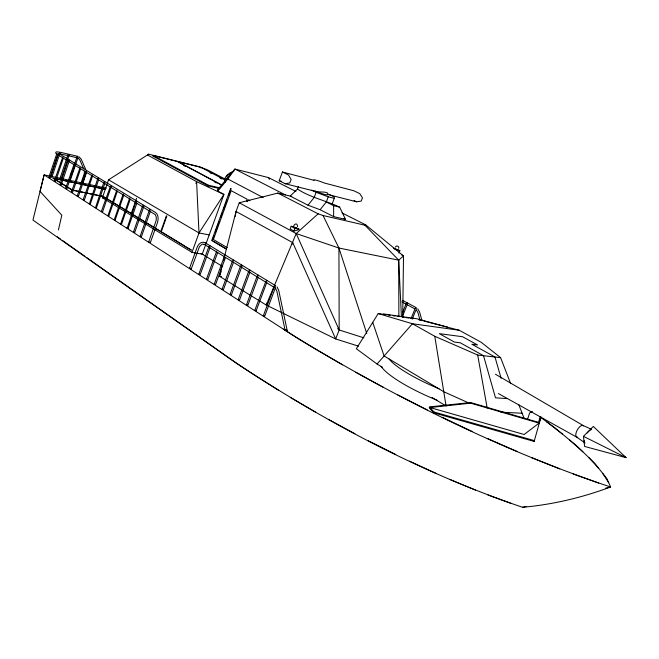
<?xml version="1.0" encoding="UTF-8"?>
<svg xmlns="http://www.w3.org/2000/svg" width="659" height="659" viewBox="0 0 659 659"><rect width="100%" height="100%" fill="white"/><g stroke="black" fill="none" stroke-linecap="round" stroke-linejoin="round"><path stroke-width="0.99" d="M402.715 317.292L403.506 255.931L365.679 224.843L342.029 212.931M235.222 216.457L236.054 211.481L239.242 202.774L277.834 193.095L291.78 196.473M58.42 229.958L61.831 215.213L40.026 191.398L44.128 174.882L106.371 188.144M218.187 189.059L217.742 191.126L223.903 194.454L202.231 254.152M86.131 172.559L82.606 183.49M297.571 226.589C297.085 219.373 289.26 229.266 296.838 228.302M398.695 248.361C399.601 246.285 396.183 244.934 395.433 247.076M222.248 265.264L219.439 276.22L266.211 305.026L335.678 338.948L358.496 346.156M223.525 260.289L224.291 257.298M224.801 255.305L236.054 211.481L292.777 242.66L335.678 338.948L339.179 329.97L338.924 248.031L323.042 215.518L318.132 213.821L277.834 193.095M429.866 406.891L429.981 407.534L524.119 434.495L539.12 423.119L538.576 422.37L470.551 402.525L429.866 406.891L429.182 407.797L433.622 412.773L534.136 441.431L541.031 417.015L540.726 417.724M540.759 417.246L539.12 423.119L470.691 403.168L429.981 407.534L433.951 411.974L534.465 440.657L534.136 441.431M538.576 422.37L540.207 416.546M200.847 167.93L201.011 167.378L177.938 161.653L222.132 185.204M225.773 179.569L225.955 179.042M527.48 419.519L529.638 412.954L532.373 411.397M57.704 154.766L49.969 177.889L49.376 177.798L48.791 177.502L56.921 153.39M59.401 152.962L59.961 153.053L51.954 176.95L51.394 176.876L50.792 176.579L58.157 154.577M59.376 152.855L59.631 152.105L77.828 156.348M63.322 158.209L55.513 181.456L54.928 181.373L54.335 181.077L62.77 157.031M68.256 154.98L69.096 155.17L61.114 178.902L60.562 178.828L59.961 178.531L67.943 154.791M69.343 160.714L61.139 185.08L60.546 184.998L59.944 184.693L68.149 160.318L68.758 160.623M68.75 160.516L69.006 159.75M74.796 165.178L66.831 188.746L66.246 188.663L65.636 188.359L74.203 163.852M70.917 174.8L71.872 171.974M74.516 164.042L76.963 156.891M77.54 157.081L77.787 156.34M70.151 180.821L69.006 180.451L70.085 180.854L78.108 157.27L77.276 157.073M80.637 168.753L72.597 192.461L72.012 192.379L71.394 192.066L80.069 167.6M81.897 183.4L81.098 183.013L84.22 173.819L84.517 171.052M86.551 172.37L78.446 196.217L77.853 196.143L77.235 195.83L85.991 171.216M86.271 171.216L86.543 170.442M92.548 176.044L84.36 200.031L83.775 199.957L83.149 199.644L91.988 174.882M98.628 179.759L90.365 203.895L89.467 203.713L97.812 178.358M98.348 178.589L98.619 177.806M104.789 183.531L96.445 207.807L95.547 207.626L103.891 182.148L104.542 182.469M104.509 182.354L104.781 181.563M203.005 254.283L191.983 252.372L102.384 197.766L108.57 179.8L148.712 154.181L199.175 166.727L207.527 169.849L225.46 179.281M274.432 286.237L263.328 315.727L264.556 316.015M111.371 186.365L102.606 211.778L102.021 211.712L101.371 211.382L110.473 186.167M117.368 191.184L108.85 215.798L107.952 215.617L116.8 190.031M123.785 195.105L115.185 219.875L114.279 219.694L123.217 193.952M130.284 199.084L121.602 224.011L120.696 223.829L129.716 197.922M136.578 198.318L131.207 213.681L159.775 231.045M136.883 203.112L128.11 228.195L127.203 228.022L135.96 201.736L136.635 202.074M143.909 206.234L134.708 232.446L134.115 232.388L133.439 232.042L142.641 205.822L143.324 206.16M143.275 206.028L143.563 205.204M150.359 211.317L141.397 236.754L140.482 236.581L140.128 236.35L149.42 209.957L149.782 210.18M150.054 210.163L150.343 209.34M58 153.045L155.648 212.569C158.588 214.892 158.539 219.274 157.476 222.536L150.409 242.487L149.198 242.265L148.703 241.944L156.208 220.312L156.282 217.116L155.252 214.612L56.872 154.173M161.603 230.815L166.867 215.979L166.356 215.88L160.755 231.647L191.011 250.033M195.912 183.531L196.596 181.62L147.418 154.964L148.712 154.181M191.983 252.372L199.002 232.957L223.903 194.454L196.596 181.62L199.002 232.957L209.216 234.917M204.479 244.464L202.247 244.102L199.446 246.688L191.299 268.814L190.525 268.773L189.545 268.262L197.041 247.537C198.087 244.341 201.497 240.864 205.04 242.677M209.949 247.718L200.171 274.597L199.249 274.441L198.845 274.177L208.969 246.334M209.636 246.548L209.949 245.675M212.256 240.601L214.01 235.782M215.411 231.935L219.266 221.342M220.666 217.486L222.421 212.668M223.467 209.784L225.221 204.965M225.922 203.038L226.976 200.155M228.722 195.336L231.177 188.598L230.675 188.474L211.745 240.502L226.548 249.209M217.701 252.463L207.816 279.515L206.893 279.367L206.481 279.103L216.72 251.071M225.584 257.241L215.575 284.515L214.653 284.367L214.233 284.095L224.579 255.873M246.4 201.094L247.092 199.191L231.161 190.69L213.392 239.514L227.223 247.619M221.202 271.401L219.439 276.22L221.465 276.541M247.512 201.695L248.212 199.792L249.942 200.715M233.574 262.125L223.45 289.589L222.528 289.441L222.099 289.169L232.569 260.75M233.245 260.964L233.574 260.074M242.034 266.137L231.449 294.738L230.881 294.721L230.098 294.318L240.675 265.701M241.359 265.923L241.688 265.025M279.185 180.714L282.423 171.999L314.162 180.344A9.037 0.89 20.8 0 1 324.459 183.045L353.809 190.764L359.789 193.639L362.458 197.832L361.206 201.102L356.659 201.794L327.284 194.372A9.028 0.956 20.8 0 1 325.159 194.57A9.028 0.956 20.8 0 1 316.979 191.769L285.207 183.737L279.185 180.714L281.179 181.217M249.926 272.126L239.571 299.969L238.649 299.829L238.212 299.54L248.913 270.734M249.596 270.948L249.934 270.05M258.303 277.217L247.825 305.282L246.894 305.142L246.45 304.853L257.307 275.775M257.966 276.063L258.303 275.149M297.489 189.084C310.529 197.601 325.9 200.534 339.665 207.165L345.522 219.389L333.635 216.622L320.117 209.727L308 205.196L290.199 196.085L297.489 189.084L298.445 186.53M254.827 310.249L256.203 310.677L254.827 310.249L265.931 281.162M266.467 281.253L266.813 280.339M256.178 310.751L266.804 282.414M293.156 226.696L291.179 226.276L290.158 228.994L293.972 231.045L298.741 229.711L298.947 229.167L296.657 227.94M293.972 231.045L294.993 228.319L298.947 229.167M266.92 303.156L266.211 305.026L296.204 233.566L318.132 213.821M275.1 286.525L275.454 285.602M264.687 316.238L275.413 287.769M311.732 190.105L316.131 192.296L314.178 197.478L308 205.196M320.117 209.727L326.271 202L328.231 196.827L334.27 198.343L332.309 203.483M221.655 185.097L177.452 161.529L153.423 155.557L152.773 156.01L208.087 185.904L208.359 185.212L219.933 187.922M396.471 250.478L396.66 249.992L399.898 250.684L398.934 253.13M402.534 312.77L406.29 303.362M406.891 303.618L407.204 302.819M402.237 317.028L407.493 303.865M411.068 318.585L414.857 309.129M415.837 308.437L416.159 307.629L402.698 300.397M412.279 319.088L416.068 309.631M433.622 412.773L433.951 411.974M246.45 304.853L247.825 305.282M291.904 244.514L292.777 242.66M238.212 299.54L239.571 299.969M230.098 294.318L231.449 294.738M222.099 289.169L223.45 289.589M386.166 314.722L378.2 313.577L356.338 348.751L377.063 364.015L382.311 367.211M214.233 284.095L215.575 284.515M206.481 279.103L207.816 279.515M217.396 191.538L227.849 179.034L234.892 169.058L268.477 177.6L295.899 191.456M198.845 274.177L199.422 274.202M227.404 177.526L227.281 177.683A8.551 5.083 -29.3 0 0 226.745 178.474M189.545 268.262L190.319 268.304M217.841 189.479L234.892 169.058L285.289 194.899M227.8 177.049L227.932 176.9A8.551 5.083 -29.3 0 1 228.681 176.159M377.063 364.015L412.427 323.742L459.191 330.241L481.177 342.26L500.601 357.648L510.626 383.53M583.454 436.332L593.331 426.455L626.05 457.634L584.582 446.448L583.454 436.332L626.05 457.634L623.48 455.929M398.876 316.345L398.695 260.165L403.506 255.931L401.702 255M140.128 236.35L141.397 236.754M133.439 232.042L134.708 232.446M126.849 227.792L128.11 228.195M120.35 223.607L120.935 223.665M229.694 174.643L230.139 174.338M113.941 219.48L115.185 219.875M107.615 215.402L108.85 215.798M327.284 194.372L328.001 193.631L327.251 192.889A8.122 1.664 1.1 0 0 324.179 192.107L316.979 191.769M101.371 211.382L102.606 211.778M81.098 183.013L82.194 183.243M95.217 207.412L96.445 207.807M89.146 203.499L90.365 203.895M323.042 215.518L364.954 225.213L365.679 224.843M83.149 199.644L84.36 200.031M59.961 178.531L61.114 178.902M77.235 195.83L78.446 196.217M50.792 176.579L51.954 176.95M71.394 192.066L72.597 192.461M65.636 188.359L66.831 188.746M54.335 181.077L55.513 181.456M540.306 417.089L555.166 428.062L577.177 446.275L594.706 463.285L606.815 478.525L610.613 486.993C500.255 450.064 395.408 397.624 296.064 337.317L44.128 174.882L32.95 220.073L236.186 363.084C325.513 422.04 421.101 472.791 522.595 507.29L526.599 506.367M605.613 488.146L610.613 486.993A419.058 336.469 -64.4 0 1 522.595 507.29M285.207 183.737L289.828 182.938L291.138 179.429L288.461 174.989L282.423 171.999M277.085 286.929L278.757 290.528L287.242 330.711L284.968 329.615L276.871 291.179L275.503 288.197L204.158 244.275M284.968 329.615L286.278 329.953M263.361 315.645L263.897 315.727M500.939 412.172L522.126 413.242M506.944 398.588L495.502 397.822L483.533 355.712L460.303 342.804L454.405 342.062L439.322 333.652L462.577 336.724L477.536 344.962L471.86 344.245L494.983 357.013L501.104 378.282M378.2 313.577L412.427 323.742L434.767 336.279L477.693 355.044L500.601 357.648M58.379 151.858L56.081 151.941L55.661 152.937L56.155 153.687M383.464 313.931L417.205 318.824L447.51 327.095M388.151 315.01L390.144 315.299M393.135 315.735L395.12 316.023M397.113 316.312L399.107 316.592M402.089 317.028L404.082 317.317M406.068 317.605L409.058 318.033M411.051 318.322L413.036 318.61M184.825 246.277L191.53 250.123M124.765 209.768L125.276 209.867L107.219 198.894M239.242 202.774L296.204 233.566L338.924 248.031L398.695 260.165L401.413 316.304M102.384 197.766L104.377 198.17M103.381 196.423L72.383 190.039L53.601 178.383L105.382 189.364M73.198 190.344L103.208 196.522M105.531 189.265L52.736 178.062L72.193 190.138M393.728 248.245L395.342 248.6M59.129 153.605L77.243 157.806M208.087 185.904L218.912 188.441M326.271 202L333.635 205.699L339.665 207.165M293.79 227.042L295.092 227.437M418.967 319.804L421.908 320.571M423.877 321.073L459.191 330.241M337.655 328.61L339.179 329.97L363.908 337.845M598.701 483.08L573.215 474.01M396.29 249.094C391.743 247.71 400.194 251.334 397.13 249.431M511.524 503.591L487.957 494.991M316.131 192.296L328.231 196.827M49.376 177.584L49.969 177.889M559.73 468.895L531.591 457.61M475.543 490.139L449.751 479.398M517.051 451.489L487.355 438.441M295.57 227.627L296.377 227.998M469.076 403.102L443.779 391.751L384.098 356L372.747 322.358M436.472 473.566L409.42 461.102M582.96 425.434L591.527 429.347M406.801 303.692L406.323 303.437M472.322 431.563L442.205 417.271M354.105 200.542L356.659 201.794M329.673 194.644L334.064 196.81L334.27 198.343M395.762 454.521L368.472 440.822M427.254 409.914L397.847 394.947M343.726 218.475L345.522 219.389M397.649 249.53L399.898 250.684M393.662 248.459L396.66 249.992M149.922 242.174L150.409 242.487M190.772 268.468L191.299 268.814M227.849 179.034L263.18 197.576M201.011 167.378L225.378 180.22M209.933 172.724L211.745 173.679M219.925 177.996L221.745 178.951M183.655 165.483L185.467 166.455M214.529 181.966L216.35 182.938M354.937 433.754L328.363 419.338M291.179 226.276L294.993 228.319M383.497 387.393L355.778 372.31M153.423 155.557L208.359 185.212M402.015 301.954L414.577 308.725M498.41 393.563L576.592 437.074L585.118 443.013M342.499 364.831L317.284 350.135A447.618 75.645 23.3 0 1 283.321 329.105M315.414 412.056L290.405 397.451M495.469 374.238L583.314 425.599M213.129 241.112L226.185 248.789M108.57 179.8L199.002 232.957M201.053 253.435L221.935 266.079M103.776 196.802L105.498 197.848M126.067 210.345L130.795 213.219L103.265 196.695M132.591 214.307L137.78 217.462M139.51 218.516L154.231 227.462M155.961 228.516L160.294 231.144M161.274 231.737L184.479 245.84M432.115 397.517L445.22 405.499M205.353 242.866L275.791 285.808M278.436 390.194L255.717 375.877A454.397 90.299 23.5 0 1 225.114 355.267L86.65 257.545M416.216 308.486L415.236 308.181M57.284 236.812L60.636 239.184M62.317 240.37L84.97 256.359M546.443 421.62L562.341 434.001M286.822 330.258L287.242 330.711M78.38 158.267L79.83 159.923L83.759 168.877M79.204 156.908L81.304 159.371L85.678 169.371M569.664 440.055L582.894 451.819M364.954 225.213L398.695 260.165M588.726 457.478L598.652 468.252M417.757 308.807L419.569 311.987L422.057 320.801M416.422 309.936L417.905 312.572L420.08 320.274M602.68 473.327L608.694 482.717M268.477 177.6L269.465 179.355M296.204 233.566L339.179 329.97M518.707 404.412L524.251 418.72M338.924 248.031L366.766 333.528M470.551 402.525L470.691 403.168M477.693 355.044L487.199 408.045M434.767 336.279L446.094 406.026M333.635 205.699L333.635 216.622M315.925 191.332A9.028 0.956 20.8 0 1 314.928 190.896M439.092 388.826A61.089 12.818 22.6 0 1 388.942 358.867M437.617 400.466A65.076 14.185 22.6 0 1 381.075 366.305M584.212 441.217A7.587 3.361 -60.4 0 1 584.179 440.541M587.218 432.971A7.587 3.361 -60.4 0 1 590.868 429.857M577.803 437.255A6.648 2.99 -60.4 0 1 577.02 430.451A6.648 2.99 -60.4 0 1 583.61 425.862M225.123 182.304A9.226 5.494 -29.3 0 1 233.838 171.34M226.605 176.464A8.542 5.091 -29.3 0 1 226.91 176.077M227.248 175.689A8.542 5.091 -29.3 0 1 227.61 175.31M227.998 174.948A8.542 5.091 -29.3 0 1 228.409 174.586M229.744 173.597A8.542 5.091 -29.3 0 1 230.222 173.301M230.708 173.029A8.542 5.091 -29.3 0 1 231.721 172.526M232.232 172.312A8.542 5.091 -29.3 0 1 232.742 172.123"/></g></svg>
